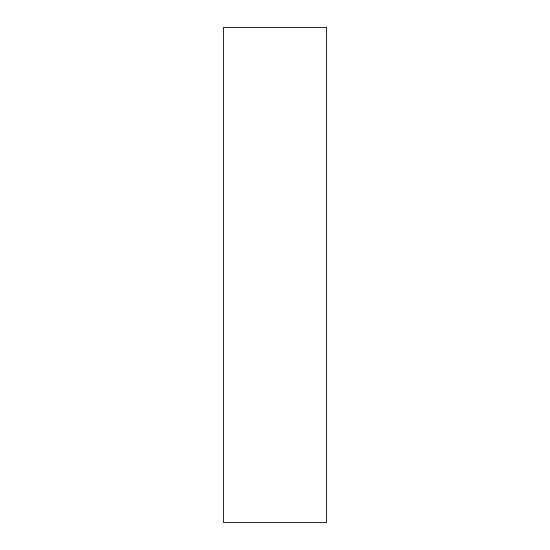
<?xml version="1.0" encoding="UTF-8"?>
<svg xmlns="http://www.w3.org/2000/svg" width="550" height="550" viewBox="0 0 550 550"><rect width="100%" height="100%" fill="white"/><g stroke="black" fill="none" stroke-linecap="round" stroke-linejoin="round"><path stroke-width="0.82" d="M326.562 27.5L223.438 27.5L223.438 522.5L326.562 522.5L326.562 27.5"/></g></svg>
